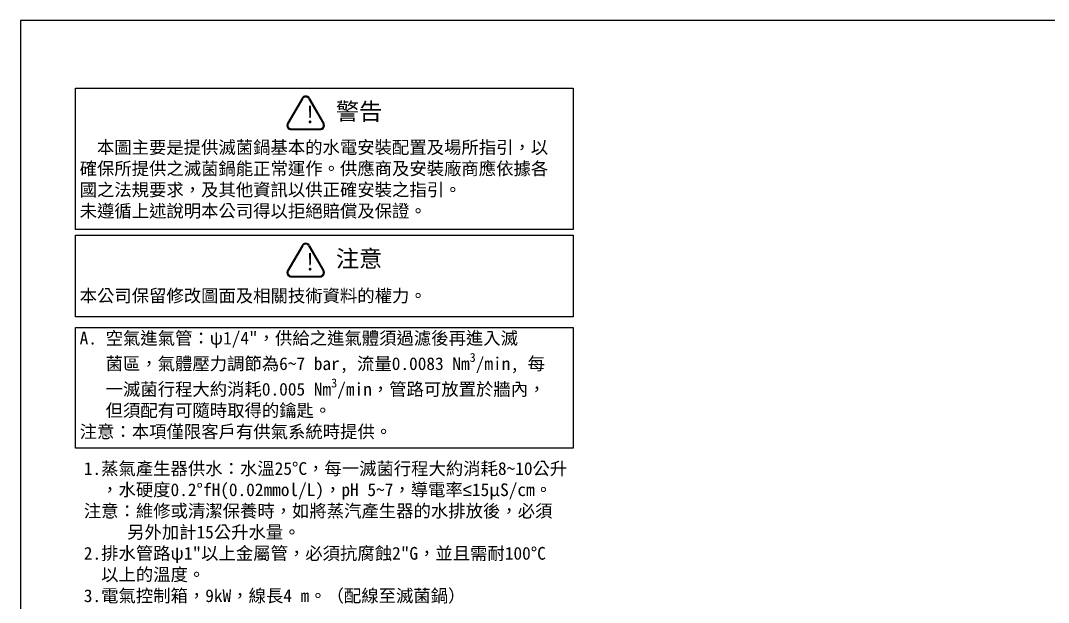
# Model space of a CAD drawing. Header units: millimetres. Extents: x 0 to 12013, y 0 to 8446.
# Drawn here: x 0 to 6332, y 4860 to 8446 of the extents above; entities that cross this region are included whole.
import ezdxf

# ---------------------------------------------------------------- set-up
doc = ezdxf.new("R2010")
doc.units = ezdxf.units.MM
doc.layers.add('D', color=3, linetype='Continuous', lineweight=13)
doc.layers.add('F', color=7, linetype='Continuous', lineweight=15)
doc.styles.add('STU25', font='isocp2.shx')

msp = doc.modelspace()

# ---------------------------------------------------------------- hatches: boundary and pattern name
at = {"layer": 'D'}
h = msp.add_hatch(color=11, dxfattribs=at)
edge = h.paths.add_edge_path()
edge.add_line((1733.849, 7967.73), (1644.649, 7813.23))
edge.add_arc((1667.274, 7800.168), 26.125, 149.9999999, 270)
edge.add_line((1667.274, 7774.043), (1845.674, 7774.043))
edge.add_arc((1845.674, 7800.168), 26.125, 270, 389.9999999)
edge.add_line((1868.299, 7813.23), (1779.099, 7967.73))
edge.add_arc((1756.474, 7954.667), 26.125, 30, 150)
edge = h.paths.add_edge_path(flags=16)
edge.add_arc((1756.474, 7954.667), 20.9, 30, 150)
edge.add_line((1738.374, 7965.117), (1649.174, 7810.618))
edge.add_arc((1667.274, 7800.168), 20.9, 149.9999999, 270)
edge.add_line((1667.274, 7779.268), (1845.674, 7779.268))
edge.add_arc((1845.674, 7800.168), 20.9, 270, 389.9999999)
edge.add_line((1863.774, 7810.618), (1774.574, 7965.117))
h = msp.add_hatch(color=11, dxfattribs=at)
edge = h.paths.add_edge_path()
edge.add_line((1733.849, 7060.037), (1644.649, 6905.538))
edge.add_arc((1667.274, 6892.475), 26.125, 149.9999999, 270)
edge.add_line((1667.274, 6866.35), (1845.674, 6866.35))
edge.add_arc((1845.674, 6892.475), 26.125, 270, 389.9999999)
edge.add_line((1868.299, 6905.538), (1779.099, 7060.037))
edge.add_arc((1756.474, 7046.974), 26.125, 30, 150)
edge = h.paths.add_edge_path(flags=16)
edge.add_arc((1756.474, 7046.974), 20.9, 30, 150)
edge.add_line((1738.374, 7057.424), (1649.174, 6902.925))
edge.add_arc((1667.274, 6892.475), 20.9, 149.9999999, 270)
edge.add_line((1667.274, 6871.575), (1845.674, 6871.575))
edge.add_arc((1845.674, 6892.475), 20.9, 270, 389.9999999)
edge.add_line((1863.774, 6902.925), (1774.574, 7057.424))

# ---------------------------------------------------------------- linework, layer by layer
at = {"layer": 'D', "color": 11}
for p, q in [((1733.849, 7967.73), (1644.649, 7813.23)), ((1738.374, 7965.117), (1649.174, 7810.618)), ((1774.574, 7965.117), (1863.774, 7810.618)), ((1779.099, 7967.73), (1868.299, 7813.23)), ((1667.274, 7779.268), (1845.674, 7779.268)), ((1667.274, 7774.043), (1845.674, 7774.043)), ((1733.849, 7060.037), (1644.649, 6905.538)), ((1738.374, 7057.424), (1649.174, 6902.925)), ((1774.574, 7057.424), (1863.774, 6902.925)), ((1779.099, 7060.037), (1868.299, 6905.538)), ((1667.274, 6871.575), (1845.674, 6871.575)), ((1667.274, 6866.35), (1845.674, 6866.35))]:
    msp.add_line(p, q, dxfattribs=at)
for points in [[(338.487, 8030.061), (3403.112, 8030.061), (3403.112, 7158.315), (338.487, 7158.315)], [(338.487, 7122.368), (3403.112, 7122.368), (3403.112, 6619.936), (338.487, 6619.936)], [(338.487, 6554.048), (3403.112, 6554.048), (3403.112, 5811.179), (338.487, 5811.179)]]:
    msp.add_lwpolyline(points, close=True, dxfattribs=at)
for centre, radius, start, end in [((1756.474, 7954.667), 26.125, 30, 150), ((1756.474, 7954.667), 20.9, 30, 150), ((1667.274, 7800.168), 26.125, 149.9999999, 270), ((1667.274, 7800.168), 20.9, 149.9999999, 270), ((1845.674, 7800.168), 26.125, 270, 29.9999999), ((1845.674, 7800.168), 20.9, 270, 29.9999999), ((1756.474, 7046.974), 26.125, 30, 150), ((1756.474, 7046.974), 20.9, 30, 150), ((1667.274, 6892.475), 26.125, 149.9999999, 270), ((1667.274, 6892.475), 20.9, 149.9999999, 270), ((1845.674, 6892.475), 26.125, 270, 29.9999999), ((1845.674, 6892.475), 20.9, 270, 29.9999999)]:
    msp.add_arc(centre, radius, start, end, dxfattribs=at)
at = {"layer": 'F', "color": 6}
msp.add_lwpolyline([(0, 8446), (0, 0), (12013, 0), (12013, 8446)], close=True, dxfattribs=at)

# ---------------------------------------------------------------- texts
at = {"layer": 'D', "color": 11, "attachment_point": 1, "style": 'STU25'}
for s, insert, char_height in [('{\\f標楷體|b0|i0|c136|p65;!}', (1747.789, 7918.374), 104.5), ('{\\f標楷體|b0|i0|c136|p65;警告}', (1942.695, 7938.614), 104.5), ('\\A1;\\P{\\f標楷體|b0|i0|c136|p65;  本圖主要是提供滅菌鍋基本的水電安裝配置及場所指引，以\\P確保所提供之滅菌鍋能正常運作。供應商及安裝廠商應依據各\\P國之法規要求，及其他資訊以供正確安裝之指引。\\P未遵循上述說明本公司得以拒絕賠償及保證。\\P\\P\\P\\P本公司保留修改圖面及相關技術資料的權力。\\P\\PA. 空氣進氣管：ψ1/4"，供給之進氣體須過濾後再進入滅\\P   菌區，氣體壓力調節為6~7 bar, 流量0.0083 Nm\\H0.7x;\\S3^ ;\\H1.429x;/min, 每\\P   一滅菌行程大約消耗0.005 Nm\\H0.7x;\\S3^ ;\\H1.429x;/min，管路可放置於牆內，\\P   但須配有可隨時取得的鑰匙。\\P注意：本項僅限客戶有供氣系統時提供。}', (363.955, 7834.489), 78.375), ('{\\f標楷體|b0|i0|c136|p65;注意}', (1942.695, 7030.922), 104.5), ('{\\f標楷體|b0|i0|c136|p65;!}', (1747.789, 7010.682), 104.5), ('{\\f標楷體|b0|i0|c136|p65;1.蒸氣產生器供水：水溫25%%DC，每一滅菌行程大約消耗8~10公升\\P  ，水硬度0.2%%DfH(0.02mmol/L)，pH 5~7，導電率\\fGulim|b0|i0|c129|p49;\\M+3A1C2\\f標楷體|b0|i0|c136|p65;15μS/cm。\\P注意：維修或清潔保養時，如將蒸汽產生器的水排放後，必須\\P     另外加計15公升水量。\\P2.排水管路ψ1"以上金屬管，必須抗腐蝕2"G，並且需耐100%%DC\\P  以上的溫度。\\P3.電氣控制箱，9kW，線長4 m。（配線至滅菌鍋） \\P\\P\\P\\P\\P注意:配線請依當地法規規定配置。\\P\\fDFKai-SB|b0|i0|c136|p65;注意:三相系統有可能會有相位交錯問題需進行相位交換，請參閱\\P     說明書或維修手冊。\\P\\f標楷體|b0|i0|c136|p65;4.排風機需加柵網，排風量300 Kcal/h。\\P5.排水及排氣連接之管路，須保持直線不得有彎曲之情形。\\P\\PB.為維持儀器乾燥之效能及排水效能，將儀器水平調整至前低後\\P  高，其傾斜角度約略為1%%D~2%%D。}', (389.631, 5724.449), 78.375)]:
    msp.add_mtext(s, dxfattribs=dict(at, insert=insert, char_height=char_height))

doc.saveas('drawing.dxf')
